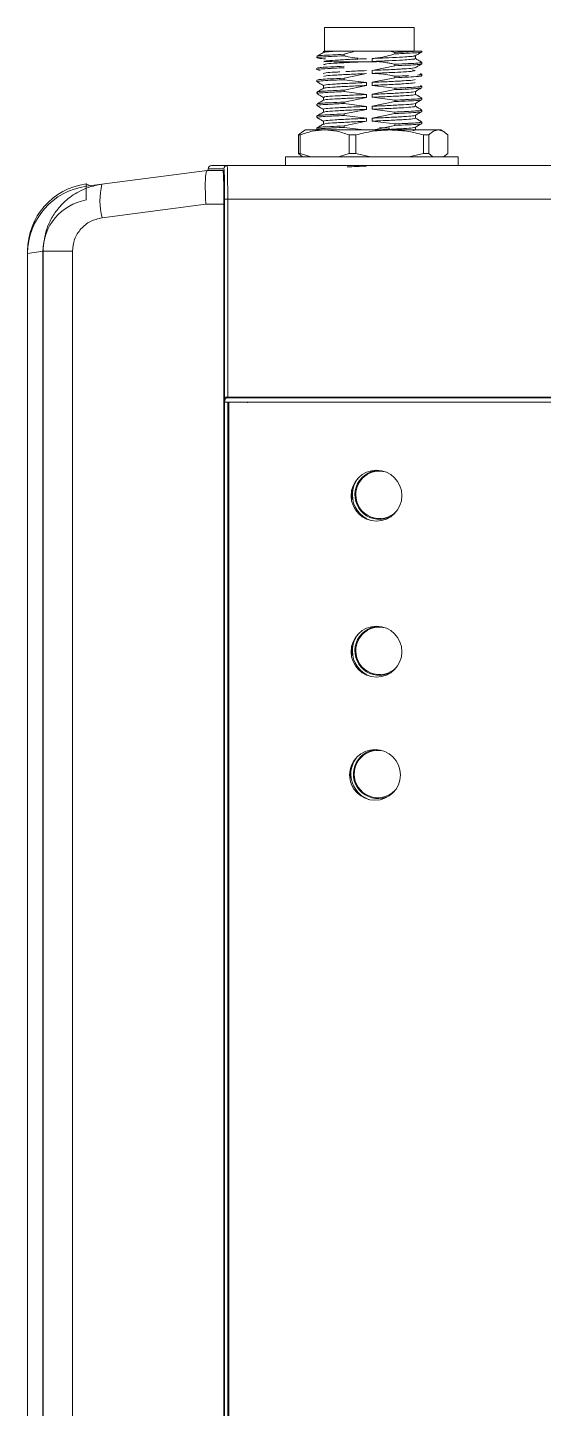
# Model space of a CAD drawing. Header units: millimetres. Extents: x 15 to 1184, y 5 to 836.
# Drawn here: x 489 to 549.9, y 362.3 to 525.6 of the extents above; entities that cross this region are included whole.
import ezdxf

# ---------------------------------------------------------------- set-up
doc = ezdxf.new("R2010")
doc.units = ezdxf.units.MM

msp = doc.modelspace()

# ---------------------------------------------------------------- linework, layer by layer
at = {"color": 7, "linetype": 'Continuous', "lineweight": 15}
for p, q in [((524.08, 525.59), (524.08, 522.79)), ((529.38, 525.59), (524.08, 525.59)), ((534.68, 525.59), (529.38, 525.59)), ((534.68, 522.79), (534.68, 525.59)), ((523.94, 522.79), (523.94, 522.64)), ((531.79, 522.79), (527.75, 522.79)), ((531.79, 522.79), (532.38, 522.66)), ((532.38, 522.66), (532.38, 522.48)), ((534.88, 522.79), (535.58, 522.79)), ((535.58, 522.72), (535.58, 522.79)), ((523.18, 522.19), (523.18, 522.01)), ((523.94, 521.22), (524.17, 521.17)), ((524.98, 521.36), (524.98, 521.36)), ((526.38, 522.25), (526.38, 522.43)), ((530.21, 521.56), (529.04, 521.56)), ((529.71, 521.94), (529.71, 521.59)), ((532.38, 521.07), (529.71, 520.53)), ((532.38, 521.25), (532.38, 521.07)), ((534.82, 521.93), (534.82, 522.27)), ((535.58, 521.31), (535.58, 521.49)), ((523.18, 520.78), (523.18, 520.6)), ((523.18, 519.37), (523.18, 519.19)), ((523.38, 520.54), (523.57, 520.53)), ((523.95, 520.15), (524.01, 520.14)), ((526.38, 519.61), (529.04, 520.15)), ((526.38, 519.43), (526.38, 519.61)), ((529.04, 519.09), (526.38, 519.43)), ((529.71, 520.53), (529.71, 520.18)), ((532.38, 519.66), (529.71, 519.12)), ((532.38, 519.83), (532.38, 519.66)), ((534.81, 520.52), (534.39, 520.6)), ((534.8, 520.5), (534.6, 520.47)), ((535.58, 519.9), (535.58, 520.07)), ((523.18, 517.96), (523.18, 517.78)), ((523.94, 518.75), (523.94, 518.41)), ((526.38, 518.2), (529.04, 518.74)), ((526.38, 518.02), (526.38, 518.2)), ((529.04, 517.68), (526.38, 518.02)), ((529.04, 518.74), (529.04, 519.09)), ((529.04, 517.33), (529.04, 517.68)), ((529.71, 519.12), (529.71, 518.76)), ((529.71, 518.76), (532.38, 518.42)), ((532.38, 518.25), (529.71, 517.71)), ((529.71, 517.71), (529.71, 517.35)), ((532.38, 518.42), (532.38, 518.25)), ((534.82, 517.69), (534.82, 518.04)), ((535.58, 518.49), (535.58, 518.66)), ((523.18, 516.55), (523.18, 516.37)), ((523.94, 517.34), (523.94, 517)), ((526.38, 516.79), (529.04, 517.33)), ((526.38, 516.61), (526.38, 516.79)), ((529.04, 516.27), (526.38, 516.61)), ((529.04, 515.92), (529.04, 516.27)), ((529.71, 517.35), (532.38, 517.01)), ((532.38, 516.84), (529.71, 516.29)), ((529.71, 516.29), (529.71, 515.94)), ((532.38, 517.01), (532.38, 516.84)), ((534.82, 516.28), (534.82, 516.63)), ((535.58, 517.08), (535.58, 517.25)), ((523.18, 515.14), (523.18, 514.96)), ((523.94, 515.93), (523.94, 515.59)), ((523.94, 514.52), (523.94, 514.17)), ((526.38, 515.38), (529.04, 515.92)), ((526.38, 515.2), (526.38, 515.38)), ((529.04, 514.86), (526.38, 515.2)), ((526.38, 513.96), (529.04, 514.51)), ((529.04, 514.51), (529.04, 514.86)), ((529.71, 515.94), (532.38, 515.6)), ((532.38, 515.43), (529.71, 514.88)), ((529.71, 514.88), (529.71, 514.53)), ((529.71, 514.53), (532.38, 514.19)), ((532.38, 515.6), (532.38, 515.43)), ((534.82, 514.87), (534.82, 515.22)), ((535.58, 515.66), (535.58, 515.84)), ((535.58, 514.25), (535.58, 514.43)), ((521.51, 513.3), (521, 512.89)), ((521, 512.89), (521.21, 512.89)), ((521, 512.89), (521, 510.69)), ((521.21, 510.69), (521.21, 512.89)), ((521.82, 513.49), (521.51, 513.3)), ((521.82, 513.49), (524.09, 513.49)), ((523.18, 513.72), (523.18, 513.55)), ((523.19, 513.53), (523.21, 513.52)), ((524.09, 513.49), (531.79, 513.49)), ((526.38, 513.79), (526.38, 513.96)), ((528.72, 513.49), (526.38, 513.79)), ((527.79, 512.89), (526.97, 512.89)), ((526.97, 512.89), (526.97, 510.69)), ((527.79, 510.69), (527.79, 512.89)), ((532.38, 514.01), (529.71, 513.47)), ((531.79, 513.49), (537.52, 513.49)), ((532.38, 514.19), (532.38, 514.01)), ((534.78, 513.46), (534.52, 513.39)), ((534.82, 513.46), (534.82, 513.8)), ((535.78, 512.89), (535.78, 510.69)), ((535.78, 512.89), (536.4, 512.89)), ((536.4, 510.69), (536.4, 512.89)), ((537.52, 513.49), (537.82, 513.49)), ((538.13, 513.3), (537.82, 513.49)), ((538.64, 512.89), (538.64, 510.69)), ((519.47, 510.29), (519.47, 509.29)), ((519.47, 510.29), (539.87, 510.29)), ((521, 510.69), (521.48, 510.29)), ((521.21, 510.69), (521, 510.69)), ((522.46, 510.29), (521.21, 510.69)), ((526.97, 510.69), (525.72, 510.29)), ((527.79, 510.69), (526.97, 510.69)), ((529.53, 510.29), (527.79, 510.69)), ((535.78, 510.69), (534.05, 510.29)), ((536.4, 510.69), (535.78, 510.69)), ((536.88, 510.29), (536.4, 510.69)), ((538.64, 510.69), (538.15, 510.29)), ((539.87, 509.29), (539.87, 510.29)), ((510.21, 508.7), (497.76, 507.06)), ((510.21, 508.7), (510.21, 508.7)), ((510.21, 508.7), (512.08, 508.7)), ((510.31, 508.7), (510.31, 508.89)), ((510.31, 508.89), (512.18, 508.89)), ((510.71, 509.29), (512.58, 509.29)), ((529.71, 509.24), (530.87, 509.29)), ((495.89, 505.2), (495.89, 507.11)), ((497.76, 507.06), (495.94, 506.82)), ((496.39, 506.88), (495.97, 507.07)), ((510.05, 504.7), (497.78, 503.09)), ((510.05, 504.7), (512.18, 504.7)), ((512.18, 481.36), (512.18, 505.08)), ((512.18, 205.7), (512.18, 504.7)), ((512.27, 505.29), (512.27, 481.89)), ((512.63, 505.29), (512.27, 505.29)), ((512.63, 505.29), (633.33, 505.29)), ((512.63, 505.29), (512.63, 481.89)), ((488.98, 499.19), (488.98, 498.89)), ((488.98, 498.89), (490.8, 499.13)), ((488.98, 498.89), (488.98, 211.51)), ((490.78, 499.1), (490.78, 211.3)), ((494.27, 499.13), (490.8, 499.13)), ((490.8, 499.13), (490.8, 211.27)), ((494.27, 499.13), (494.27, 211.27)), ((512.26, 481.89), (512.26, 481.41)), ((512.27, 481.89), (512.26, 481.89)), ((512.27, 481.89), (512.63, 481.89)), ((512.44, 481.79), (512.44, 481.89)), ((633.51, 481.79), (512.44, 481.79)), ((512.63, 481.89), (633.33, 481.89)), ((512.18, 481.36), (512.2, 481.35)), ((512.2, 481.35), (512.2, 229.05)), ((512.66, 229.08), (512.66, 481.32)), ((512.78, 481.2), (512.78, 229.2)), ((514.98, 481.29), (514.98, 481.2)), ((527.33, 469.83), (527.33, 470.83)), ((527.41, 470.83), (527.33, 470.83)), ((527.33, 469.83), (527.41, 469.83)), ((527.33, 451.38), (527.33, 452.38)), ((527.41, 452.38), (527.33, 452.38)), ((527.33, 451.38), (527.41, 451.38)), ((527.15, 436.81), (527.15, 437.81)), ((527.23, 437.81), (527.15, 437.81)), ((527.15, 436.81), (527.23, 436.81))]:
    msp.add_line(p, q, dxfattribs=at)
at = {"color": 8, "linetype": 'Continuous', "lineweight": 15}
msp.add_line((512.26, 481.29), (512.26, 229.05), dxfattribs=at)
at = {"color": 7, "linetype": 'Continuous', "lineweight": 15}
for centre in [(530.22, 470.23), (530.22, 451.78), (530.04, 437.21)]:
    msp.add_circle(centre, 3, dxfattribs=at)
for centre, radius, start, end in [((510.71, 508.89), 0.4, 90, 180), ((512.58, 508.89), 0.4, 90.0098, 180.0098), ((505.83, 505.12), 8.3, 166.4807, 194.1203), ((496.98, 499.1), 6.2, 100.079, 180), ((530.57, 470.33), 3.2, 141.7195, 180), ((530.57, 470.33), 2.9, 93.1021, 298.1367), ((530.57, 470.33), 2.8, 75.3457, 180), ((530.57, 470.33), 3.2, 180, 249.5193), ((530.57, 470.33), 2.8, 180, 315.8931), ((530.57, 451.88), 2.9, 93.1021, 298.1367), ((530.57, 451.88), 2.8, 75.3457, 180), ((530.57, 451.88), 3.2, 141.7195, 180), ((530.57, 451.88), 3.2, 180, 249.5193), ((530.57, 451.88), 2.8, 180, 315.8931), ((530.39, 437.31), 3.2, 141.7244, 180), ((530.39, 437.31), 2.9, 93.1071, 298.1416), ((530.39, 437.31), 2.8, 75.3507, 180), ((530.39, 437.31), 3.2, 180, 249.5243), ((530.39, 437.31), 2.8, 180, 315.8979)]:
    msp.add_arc(centre, radius, start, end, dxfattribs=at)
for centre, major_axis, ratio, start_param, end_param in [((496.99, 499.17), (6.03, -5.29), 0.997579, 2.426789, 3.86034), ((496.98, 498.89), (-7.93, -1.04), 0.999651, 4.712389, 6.152331), ((498.63, 497.74), (19.65, -11.78), 0.304707, 1.884784, 1.888726)]:
    msp.add_ellipse(centre, major_axis=major_axis, ratio=ratio, start_param=start_param, end_param=end_param, dxfattribs=at)
for points, knots in [([(523.96, 522.65), (523.84, 522.58), (523.58, 522.43), (523.33, 522.28), (523.2, 522.21)], [0, 0, 0, 0, 0.499949, 1, 1, 1, 1]), ([(524, 522.79), (524.01, 522.79), (524.04, 522.79), (524.62, 522.79), (525.12, 522.79), (525.24, 522.79)], [0, 0, 0, 0, 0.369888, 0.847383, 1, 1, 1, 1]), ([(525.24, 522.79), (525, 522.77), (524.52, 522.74), (524.08, 522.7), (524.04, 522.67), (524.02, 522.65)], [0, 0, 0, 0, 0.358151, 0.7218015, 1, 1, 1, 1]), ([(525.24, 522.79), (525.66, 522.79), (526.37, 522.79), (527.34, 522.79), (527.75, 522.79)], [0, 0, 0, 0, 0.5870562, 1, 1, 1, 1]), ([(526.38, 522.43), (526.56, 522.49), (527.02, 522.62), (527.47, 522.73), (527.75, 522.79)], [0, 0, 0, 0, 0.409923, 1, 1, 1, 1]), ([(531.79, 522.79), (532.41, 522.79), (533.66, 522.79), (534.47, 522.79), (534.88, 522.79)], [0, 0, 0, 0, 0.490968, 1, 1, 1, 1]), ([(534.88, 522.79), (534.5, 522.76), (533.85, 522.72), (532.82, 522.68), (532.38, 522.66)], [0, 0, 0, 0, 0.574452, 1, 1, 1, 1]), ([(535.55, 522.72), (535.56, 522.72), (535.67, 522.69), (535.24, 522.64), (534.24, 522.57), (533.02, 522.51), (532.38, 522.48)], [0, 0, 0, 0, 0.02789, 0.331667, 0.648589, 1, 1, 1, 1]), ([(534.8, 522.26), (534.93, 522.34), (535.18, 522.48), (535.44, 522.63), (535.57, 522.71)], [0, 0, 0, 0, 0.499935, 1, 1, 1, 1]), ([(524.21, 521.88), (523.89, 521.91), (523.23, 521.96), (523.09, 522.04), (523.63, 522.11), (524.76, 522.18), (525.86, 522.23), (526.38, 522.25)], [0, 0, 0, 0, 0.20431, 0.408606, 0.612949, 0.817267, 1, 1, 1, 1]), ([(526.38, 521.02), (525.81, 520.99), (524.69, 520.94), (523.82, 520.89), (523.37, 520.84), (523.17, 520.81), (523.2, 520.79), (523.21, 520.78)], [0, 0, 0, 0, 0.313575, 0.61463, 0.727722, 0.926267, 1, 1, 1, 1]), ([(523.23, 522.21), (523.23, 522.21), (523.18, 522.24), (523.75, 522.3), (524.84, 522.36), (525.9, 522.41), (526.38, 522.43)], [0, 0, 0, 0, 0.039476, 0.381115, 0.7227, 1, 1, 1, 1]), ([(523.98, 521.58), (524.04, 521.6), (524.15, 521.66), (525.27, 521.73), (526.95, 521.83), (528.35, 521.89), (529.04, 521.91)], [0, 0, 0, 0, 0.231253, 0.481931, 0.742849, 1, 1, 1, 1]), ([(526.14, 521.43), (526.43, 521.44), (526.98, 521.47), (527.85, 521.51), (528.45, 521.54), (528.75, 521.55), (528.9, 521.56), (528.97, 521.56), (529.01, 521.56), (529.03, 521.56), (529.04, 521.56), (529.04, 521.56), (529.04, 521.56), (529.04, 521.56), (529.04, 521.56), (529.04, 521.56), (529.04, 521.56), (529.03, 521.56), (528.99, 521.56), (528.81, 521.56), (528.12, 521.56), (527.08, 521.56), (525.86, 521.56), (524.86, 521.56), (524.08, 521.57), (524.03, 521.56), (524, 521.56)], [0, 0, 0, 0, 0.0973084, 0.1905579, 0.2364277, 0.2590784, 0.2703218, 0.2759217, 0.278716, 0.2801118, 0.2808093, 0.281158, 0.2813323, 0.2813348, 0.2813428, 0.2813755, 0.2815076, 0.2820387, 0.2841694, 0.2927237, 0.3272839, 0.4688613, 0.5765168, 0.7051788, 0.8532616, 1, 1, 1, 1]), ([(526.73, 521.46), (526.33, 521.44), (525.33, 521.39), (524.26, 521.32), (524.11, 521.26), (524.04, 521.24)], [0, 0, 0, 0, 0.279079, 0.679173, 1, 1, 1, 1]), ([(528.04, 521.96), (528.01, 521.97), (527.61, 522.01), (527.05, 522.1), (526.54, 522.22), (526.38, 522.25)], [0, 0, 0, 0, 0.059558, 0.707779, 1, 1, 1, 1]), ([(532.38, 522.48), (532.22, 522.43), (531.75, 522.29), (530.87, 522.07), (530.13, 521.99), (529.71, 521.94)], [0, 0, 0, 0, 0.181003, 0.5432062, 1, 1, 1, 1]), ([(534.74, 522.26), (534.75, 522.25), (534.75, 522.22), (534.27, 522.17), (533.28, 522.11), (531.71, 522.02), (530.38, 521.97), (529.71, 521.94)], [0, 0, 0, 0, 0.072956, 0.279148, 0.481811, 0.743097, 1, 1, 1, 1]), ([(534.75, 521.93), (534.76, 521.91), (534.78, 521.88), (534.28, 521.82), (533.28, 521.75), (531.71, 521.67), (530.38, 521.61), (529.71, 521.59)], [0, 0, 0, 0, 0.117914, 0.314106, 0.50694, 0.755555, 1, 1, 1, 1]), ([(529.71, 521.59), (530.1, 521.57), (530.68, 521.56), (531.41, 521.45), (531.92, 521.36), (532.22, 521.28), (532.38, 521.25)], [0, 0, 0, 0, 0.4310613, 0.6462924, 0.8230184, 1, 1, 1, 1]), ([(532.38, 521.25), (532.96, 521.27), (534.12, 521.33), (535.18, 521.39), (535.66, 521.45), (535.55, 521.48), (535.53, 521.49)], [0, 0, 0, 0, 0.316892, 0.633786, 0.950601, 1, 1, 1, 1]), ([(532.38, 521.07), (532.94, 521.1), (534.05, 521.15), (535.12, 521.21), (535.64, 521.27), (535.53, 521.3), (535.52, 521.31)], [0, 0, 0, 0, 0.3036577, 0.6073174, 0.9240603, 1, 1, 1, 1]), ([(534.8, 520.85), (534.92, 520.92), (535.18, 521.07), (535.43, 521.22), (535.56, 521.29)], [0, 0, 0, 0, 0.499927, 1, 1, 1, 1]), ([(535.56, 521.5), (535.43, 521.58), (535.18, 521.72), (534.94, 521.87), (534.82, 521.94)], [0, 0, 0, 0, 0.513698, 1, 1, 1, 1]), ([(526.38, 520.84), (525.98, 520.83), (525.47, 520.8), (524.97, 520.78), (524.37, 520.74), (523.6, 520.7), (523.16, 520.64), (523.21, 520.61), (523.21, 520.6)], [0, 0, 0, 0, 0.21311, 0.277845, 0.314567, 0.61562, 0.926267, 1, 1, 1, 1]), ([(526.38, 519.61), (525.81, 519.58), (524.69, 519.53), (523.82, 519.48), (523.37, 519.43), (523.17, 519.4), (523.2, 519.38), (523.21, 519.37)], [0, 0, 0, 0, 0.313575, 0.61463, 0.727722, 0.926267, 1, 1, 1, 1]), ([(526.38, 519.43), (525.98, 519.41), (525.47, 519.39), (524.97, 519.37), (524.37, 519.33), (523.6, 519.29), (523.16, 519.23), (523.21, 519.2), (523.21, 519.19)], [0, 0, 0, 0, 0.2131102, 0.2778451, 0.3145666, 0.6156196, 0.926267, 1, 1, 1, 1]), ([(525.87, 520.35), (525.69, 520.34), (524.94, 520.3), (524.16, 520.25), (524.03, 520.19), (523.97, 520.16)], [0, 0, 0, 0, 0.14376, 0.582633, 1, 1, 1, 1]), ([(529.04, 520.15), (528.35, 520.12), (526.95, 520.06), (525.27, 519.97), (524.14, 519.9), (524.03, 519.84), (523.98, 519.81)], [0, 0, 0, 0, 0.2558, 0.515346, 0.764707, 1, 1, 1, 1]), ([(529.04, 520.5), (528.33, 520.47), (527.42, 520.44), (526.73, 520.4), (526.58, 520.39)], [0, 0, 0, 0, 0.788049, 1, 1, 1, 1]), ([(529.71, 520.53), (530.41, 520.56), (531.81, 520.61), (533.48, 520.71), (534.55, 520.78), (534.66, 520.83), (534.71, 520.85)], [0, 0, 0, 0, 0.270323, 0.544606, 0.808124, 1, 1, 1, 1]), ([(532, 520.28), (531.63, 520.26), (530.9, 520.22), (530.11, 520.19), (529.71, 520.18)], [0, 0, 0, 0, 0.506736, 1, 1, 1, 1]), ([(532.38, 519.83), (532.19, 519.88), (531.66, 520), (530.77, 520.14), (530.07, 520.16), (529.71, 520.18)], [0, 0, 0, 0, 0.215214, 0.605692, 1, 1, 1, 1]), ([(534.81, 519.46), (534.76, 519.43), (534.64, 519.37), (533.49, 519.3), (531.8, 519.2), (530.41, 519.15), (529.71, 519.12)], [0, 0, 0, 0, 0.25283, 0.496472, 0.750067, 1, 1, 1, 1]), ([(532, 520.28), (532.5, 520.3), (533.56, 520.36), (534.61, 520.43), (534.72, 520.49), (534.77, 520.51)], [0, 0, 0, 0, 0.318358, 0.673602, 1, 1, 1, 1]), ([(533.99, 519.91), (533.94, 519.91), (533.79, 519.9), (533.29, 519.88), (532.78, 519.85), (532.38, 519.83)], [0, 0, 0, 0, 0.116737, 0.322528, 1, 1, 1, 1]), ([(535.54, 519.9), (535.55, 519.89), (535.59, 519.87), (535.39, 519.84), (534.94, 519.79), (534.07, 519.74), (532.95, 519.68), (532.38, 519.66)], [0, 0, 0, 0, 0.073733, 0.272278, 0.38537, 0.686425, 1, 1, 1, 1]), ([(535.38, 520.13), (535.43, 520.13), (535.58, 520.1), (535.63, 520.05), (535.28, 520.01), (535.07, 519.98)], [0, 0, 0, 0, 0.17333, 0.504019, 1, 1, 1, 1]), ([(523.19, 519.18), (523.32, 519.1), (523.58, 518.95), (523.83, 518.81), (523.96, 518.73)], [0, 0, 0, 0, 0.500154, 1, 1, 1, 1]), ([(523.96, 518.42), (523.83, 518.34), (523.58, 518.2), (523.32, 518.05), (523.19, 517.97)], [0, 0, 0, 0, 0.499794, 1, 1, 1, 1]), ([(526.38, 518.2), (525.81, 518.17), (524.69, 518.12), (523.82, 518.07), (523.37, 518.02), (523.18, 517.99), (523.2, 517.97), (523.2, 517.97)], [0, 0, 0, 0, 0.33487, 0.65637, 0.777143, 0.989171, 1, 1, 1, 1]), ([(523.19, 517.77), (523.32, 517.69), (523.58, 517.54), (523.83, 517.4), (523.96, 517.32)], [0, 0, 0, 0, 0.500154, 1, 1, 1, 1]), ([(526.38, 518.02), (525.98, 518), (525.47, 517.98), (524.97, 517.95), (524.37, 517.92), (523.6, 517.88), (523.16, 517.82), (523.21, 517.79), (523.21, 517.78)], [0, 0, 0, 0, 0.21311, 0.277845, 0.314567, 0.61562, 0.926267, 1, 1, 1, 1]), ([(529.04, 519.09), (528.35, 519.06), (526.95, 519.01), (525.27, 518.91), (524.14, 518.84), (524.03, 518.78), (523.98, 518.75)], [0, 0, 0, 0, 0.255416, 0.514573, 0.763559, 1, 1, 1, 1]), ([(529.04, 517.68), (528.35, 517.65), (526.95, 517.59), (525.27, 517.5), (524.14, 517.43), (524.03, 517.37), (523.98, 517.34)], [0, 0, 0, 0, 0.255416, 0.514573, 0.763559, 1, 1, 1, 1]), ([(529.04, 518.74), (528.35, 518.71), (526.95, 518.65), (525.28, 518.56), (524.2, 518.49), (524.09, 518.44), (524.05, 518.42)], [0, 0, 0, 0, 0.270275, 0.54451, 0.807982, 1, 1, 1, 1]), ([(534.81, 519.11), (534.76, 519.08), (534.64, 519.02), (533.49, 518.94), (531.8, 518.85), (530.41, 518.79), (529.71, 518.76)], [0, 0, 0, 0, 0.25283, 0.496472, 0.750067, 1, 1, 1, 1]), ([(534.71, 518.03), (534.66, 518.01), (534.55, 517.95), (533.48, 517.89), (531.81, 517.79), (530.41, 517.73), (529.71, 517.71)], [0, 0, 0, 0, 0.192018, 0.45549, 0.729725, 1, 1, 1, 1]), ([(534.78, 517.69), (534.73, 517.67), (534.62, 517.61), (533.49, 517.53), (531.8, 517.44), (530.41, 517.38), (529.71, 517.35)], [0, 0, 0, 0, 0.236441, 0.485427, 0.744584, 1, 1, 1, 1]), ([(535.38, 518.72), (535.43, 518.71), (535.58, 518.69), (535.61, 518.64), (535.18, 518.57), (534.39, 518.52), (533.79, 518.49), (533.29, 518.46), (532.78, 518.44), (532.38, 518.42)], [0, 0, 0, 0, 0.087413, 0.254183, 0.504312, 0.746715, 0.776283, 0.828407, 1, 1, 1, 1]), ([(535.56, 518.47), (535.56, 518.47), (535.58, 518.45), (535.39, 518.43), (534.94, 518.38), (534.07, 518.33), (532.95, 518.27), (532.38, 518.25)], [0, 0, 0, 0, 0.010829, 0.222857, 0.34363, 0.66513, 1, 1, 1, 1]), ([(534.8, 518.03), (534.92, 518.1), (535.18, 518.25), (535.44, 518.4), (535.57, 518.47)], [0, 0, 0, 0, 0.499794, 1, 1, 1, 1]), ([(535.57, 517.27), (535.44, 517.34), (535.18, 517.49), (534.93, 517.64), (534.8, 517.71)], [0, 0, 0, 0, 0.500154, 1, 1, 1, 1]), ([(523.96, 517.01), (523.83, 516.93), (523.58, 516.78), (523.32, 516.64), (523.19, 516.56)], [0, 0, 0, 0, 0.499794, 1, 1, 1, 1]), ([(526.38, 516.79), (525.81, 516.76), (524.69, 516.71), (523.82, 516.66), (523.37, 516.61), (523.18, 516.58), (523.2, 516.56), (523.2, 516.56)], [0, 0, 0, 0, 0.3348704, 0.6563704, 0.7771429, 0.9891712, 1, 1, 1, 1]), ([(523.19, 516.35), (523.32, 516.28), (523.58, 516.13), (523.83, 515.98), (523.96, 515.91)], [0, 0, 0, 0, 0.500154, 1, 1, 1, 1]), ([(526.38, 516.61), (525.98, 516.59), (525.47, 516.57), (524.97, 516.54), (524.37, 516.51), (523.6, 516.46), (523.16, 516.41), (523.21, 516.38), (523.21, 516.37)], [0, 0, 0, 0, 0.2131102, 0.2778451, 0.3145666, 0.6156196, 0.926267, 1, 1, 1, 1]), ([(529.04, 516.27), (528.35, 516.24), (526.95, 516.18), (525.27, 516.09), (524.14, 516.02), (524.03, 515.96), (523.98, 515.93)], [0, 0, 0, 0, 0.255416, 0.514573, 0.763559, 1, 1, 1, 1]), ([(529.04, 517.33), (528.35, 517.3), (526.95, 517.24), (525.28, 517.15), (524.2, 517.08), (524.09, 517.03), (524.05, 517.01)], [0, 0, 0, 0, 0.270275, 0.54451, 0.807982, 1, 1, 1, 1]), ([(534.71, 516.62), (534.66, 516.59), (534.55, 516.54), (533.48, 516.47), (531.81, 516.38), (530.41, 516.32), (529.71, 516.29)], [0, 0, 0, 0, 0.192018, 0.45549, 0.729725, 1, 1, 1, 1]), ([(534.78, 516.28), (534.73, 516.25), (534.62, 516.2), (533.49, 516.12), (531.8, 516.03), (530.41, 515.97), (529.71, 515.94)], [0, 0, 0, 0, 0.236441, 0.485427, 0.744584, 1, 1, 1, 1]), ([(535.54, 517.25), (535.55, 517.25), (535.6, 517.21), (535.16, 517.16), (534.39, 517.11), (533.79, 517.08), (533.29, 517.05), (532.78, 517.03), (532.38, 517.01)], [0, 0, 0, 0, 0.073733, 0.38438, 0.685433, 0.722155, 0.78689, 1, 1, 1, 1]), ([(535.56, 517.06), (535.56, 517.06), (535.58, 517.04), (535.39, 517.01), (534.94, 516.97), (534.07, 516.91), (532.95, 516.86), (532.38, 516.84)], [0, 0, 0, 0, 0.0108288, 0.2228571, 0.3436296, 0.6651296, 1, 1, 1, 1]), ([(534.8, 516.61), (534.92, 516.69), (535.18, 516.84), (535.44, 516.99), (535.57, 517.06)], [0, 0, 0, 0, 0.499794, 1, 1, 1, 1]), ([(535.57, 515.86), (535.44, 515.93), (535.18, 516.08), (534.93, 516.23), (534.8, 516.3)], [0, 0, 0, 0, 0.500154, 1, 1, 1, 1]), ([(523.96, 515.6), (523.83, 515.52), (523.58, 515.37), (523.32, 515.23), (523.19, 515.15)], [0, 0, 0, 0, 0.499794, 1, 1, 1, 1]), ([(526.38, 515.38), (525.81, 515.35), (524.69, 515.3), (523.82, 515.24), (523.37, 515.2), (523.18, 515.17), (523.2, 515.15), (523.2, 515.15)], [0, 0, 0, 0, 0.33487, 0.65637, 0.777143, 0.989171, 1, 1, 1, 1]), ([(523.19, 514.94), (523.32, 514.87), (523.58, 514.72), (523.83, 514.57), (523.96, 514.5)], [0, 0, 0, 0, 0.500154, 1, 1, 1, 1]), ([(526.38, 515.2), (525.98, 515.18), (525.47, 515.16), (524.97, 515.13), (524.37, 515.1), (523.6, 515.05), (523.16, 515), (523.21, 514.97), (523.21, 514.96)], [0, 0, 0, 0, 0.21311, 0.277845, 0.314567, 0.61562, 0.926267, 1, 1, 1, 1]), ([(529.04, 514.86), (528.35, 514.83), (526.95, 514.77), (525.27, 514.68), (524.14, 514.6), (524.03, 514.55), (523.98, 514.52)], [0, 0, 0, 0, 0.255416, 0.514573, 0.763559, 1, 1, 1, 1]), ([(529.04, 515.92), (528.35, 515.89), (526.95, 515.83), (525.28, 515.74), (524.2, 515.67), (524.09, 515.62), (524.05, 515.6)], [0, 0, 0, 0, 0.2702754, 0.5445098, 0.8079818, 1, 1, 1, 1]), ([(529.04, 514.51), (528.35, 514.48), (526.95, 514.42), (525.28, 514.33), (524.2, 514.26), (524.09, 514.21), (524.05, 514.18)], [0, 0, 0, 0, 0.270275, 0.54451, 0.807982, 1, 1, 1, 1]), ([(534.71, 515.2), (534.66, 515.18), (534.55, 515.13), (533.48, 515.06), (531.81, 514.97), (530.41, 514.91), (529.71, 514.88)], [0, 0, 0, 0, 0.1920182, 0.4554902, 0.7297246, 1, 1, 1, 1]), ([(534.78, 514.87), (534.73, 514.84), (534.62, 514.79), (533.49, 514.71), (531.8, 514.62), (530.41, 514.56), (529.71, 514.53)], [0, 0, 0, 0, 0.236441, 0.485427, 0.744584, 1, 1, 1, 1]), ([(535.54, 515.84), (535.55, 515.83), (535.6, 515.8), (535.16, 515.75), (534.39, 515.7), (533.79, 515.67), (533.29, 515.64), (532.78, 515.62), (532.38, 515.6)], [0, 0, 0, 0, 0.073733, 0.38438, 0.685433, 0.722155, 0.78689, 1, 1, 1, 1]), ([(535.56, 515.65), (535.56, 515.65), (535.58, 515.63), (535.39, 515.6), (534.94, 515.56), (534.07, 515.5), (532.95, 515.45), (532.38, 515.43)], [0, 0, 0, 0, 0.010829, 0.222857, 0.34363, 0.66513, 1, 1, 1, 1]), ([(535.54, 514.43), (535.55, 514.42), (535.6, 514.39), (535.16, 514.34), (534.39, 514.29), (533.79, 514.26), (533.29, 514.23), (532.78, 514.21), (532.38, 514.19)], [0, 0, 0, 0, 0.073733, 0.38438, 0.685433, 0.722155, 0.78689, 1, 1, 1, 1]), ([(534.8, 515.2), (534.92, 515.28), (535.18, 515.43), (535.44, 515.57), (535.57, 515.65)], [0, 0, 0, 0, 0.499794, 1, 1, 1, 1]), ([(535.57, 514.45), (535.44, 514.52), (535.18, 514.67), (534.93, 514.82), (534.8, 514.89)], [0, 0, 0, 0, 0.500154, 1, 1, 1, 1]), ([(521.21, 512.89), (521.68, 513.06), (522.62, 513.4), (523.6, 513.46), (524.09, 513.49)], [0, 0, 0, 0, 0.495796, 1, 1, 1, 1]), ([(523.96, 514.19), (523.83, 514.11), (523.58, 513.96), (523.32, 513.81), (523.19, 513.74)], [0, 0, 0, 0, 0.499794, 1, 1, 1, 1]), ([(526.38, 513.96), (525.81, 513.94), (524.69, 513.89), (523.82, 513.83), (523.37, 513.79), (523.18, 513.76), (523.2, 513.74), (523.2, 513.74)], [0, 0, 0, 0, 0.3348704, 0.6563704, 0.7771429, 0.9891712, 1, 1, 1, 1]), ([(526.38, 513.79), (525.98, 513.77), (525.47, 513.75), (524.97, 513.72), (524.37, 513.69), (523.6, 513.64), (523.16, 513.59), (523.21, 513.55), (523.21, 513.55)], [0, 0, 0, 0, 0.21311, 0.277845, 0.314567, 0.61562, 0.926267, 1, 1, 1, 1]), ([(524.09, 513.49), (524.57, 513.46), (525.54, 513.4), (526.49, 513.06), (526.97, 512.89)], [0, 0, 0, 0, 0.495074, 1, 1, 1, 1]), ([(527.79, 512.89), (528.44, 513.06), (529.75, 513.4), (531.11, 513.46), (531.79, 513.49)], [0, 0, 0, 0, 0.495796, 1, 1, 1, 1]), ([(534.71, 513.79), (534.66, 513.77), (534.55, 513.72), (533.48, 513.65), (531.92, 513.56), (530.66, 513.51), (530.1, 513.49)], [0, 0, 0, 0, 0.2023658, 0.480036, 0.7690484, 1, 1, 1, 1]), ([(530.58, 513.76), (530.87, 513.75), (531.32, 513.73), (531.67, 513.71), (531.8, 513.71)], [0, 0, 0, 0, 0.638765, 1, 1, 1, 1]), ([(531.79, 513.49), (532.46, 513.46), (533.81, 513.4), (535.12, 513.06), (535.78, 512.89)], [0, 0, 0, 0, 0.495074, 1, 1, 1, 1]), ([(535.56, 514.24), (535.56, 514.24), (535.58, 514.22), (535.39, 514.19), (534.94, 514.15), (534.07, 514.09), (532.95, 514.04), (532.38, 514.01)], [0, 0, 0, 0, 0.0108288, 0.2228571, 0.3436296, 0.6651296, 1, 1, 1, 1]), ([(534.8, 513.79), (534.92, 513.87), (535.18, 514.02), (535.44, 514.16), (535.57, 514.24)], [0, 0, 0, 0, 0.499794, 1, 1, 1, 1]), ([(536.4, 512.89), (536.58, 513.06), (536.95, 513.4), (537.33, 513.46), (537.52, 513.49)], [0, 0, 0, 0, 0.495796, 1, 1, 1, 1]), ([(537.52, 513.49), (537.7, 513.46), (538.08, 513.4), (538.45, 513.06), (538.64, 512.89)], [0, 0, 0, 0, 0.495074, 1, 1, 1, 1]), ([(510.21, 508.7), (510.16, 508.64), (510.08, 508.55), (510.02, 508.04), (509.98, 507.42), (509.98, 506.6), (510, 505.62), (510.03, 505.02), (510.05, 504.7)], [0, 0, 0, 0, 0.2418206, 0.3688403, 0.4995903, 0.7093362, 0.844655, 1, 1, 1, 1]), ([(512.18, 505.08), (512.18, 505.21), (512.18, 505.47), (512.18, 505.84), (512.17, 506.14), (512.17, 506.45), (512.17, 506.77), (512.16, 507.14), (512.15, 507.46), (512.14, 507.74), (512.14, 507.98), (512.13, 508.15), (512.12, 508.3), (512.11, 508.43), (512.1, 508.55), (512.1, 508.63), (512.09, 508.67), (512.08, 508.69), (512.08, 508.7), (512.08, 508.7)], [0, 0, 0, 0, 0.065927, 0.131017, 0.194963, 0.22673, 0.301758, 0.377302, 0.45337, 0.519583, 0.584948, 0.649156, 0.68105, 0.747793, 0.813681, 0.878404, 0.910555, 0.955183, 1, 1, 1, 1]), ([(512.18, 508.89), (512.19, 508.84), (512.21, 508.73), (512.24, 507.9), (512.27, 506.71), (512.27, 505.76), (512.27, 505.29)], [0, 0, 0, 0, 0.250589, 0.500273, 0.750034, 1, 1, 1, 1]), ([(512.58, 509.29), (512.58, 509.23), (512.6, 509.11), (512.61, 508.33), (512.62, 507.51), (512.63, 506.58), (512.63, 505.8), (512.63, 505.29)], [0, 0, 0, 0, 0.250392, 0.499699, 0.630215, 0.757259, 1, 1, 1, 1]), ([(512.58, 509.29), (520.61, 509.29), (536.68, 509.29), (560.88, 509.29), (585.08, 509.29), (609.28, 509.29), (625.35, 509.29), (633.38, 509.29)], [0, 0, 0, 0, 0.200018, 0.399957, 0.60004, 0.799977, 1, 1, 1, 1]), ([(523.38, 509.25), (523.32, 509.26), (523.24, 509.28), (523.24, 509.29), (523.24, 509.29)], [0, 0, 0, 0, 0.783429, 1, 1, 1, 1]), ([(526.76, 509.11), (527.13, 509.13), (527.85, 509.17), (528.65, 509.2), (529.04, 509.21)], [0, 0, 0, 0, 0.506736, 1, 1, 1, 1]), ([(497.76, 507.06), (497.23, 506.96), (496.29, 506.78), (495.09, 506.24), (494.17, 505.68), (493.42, 505.08), (492.64, 504.28), (491.88, 503.23), (491.03, 501.49), (490.89, 500.06), (490.8, 499.13)], [0, 0, 0, 0, 0.140405, 0.250158, 0.338608, 0.422041, 0.500458, 0.630761, 0.757595, 1, 1, 1, 1]), ([(512.18, 504.7), (512.18, 504.76), (512.18, 504.89), (512.18, 505.02), (512.18, 505.08)], [0, 0, 0, 0, 0.499419, 1, 1, 1, 1]), ([(497.78, 503.09), (497.31, 502.98), (496.37, 502.76), (495.23, 501.83), (494.43, 500.58), (494.32, 499.61), (494.27, 499.13)], [0, 0, 0, 0, 0.250046, 0.500001, 0.749875, 1, 1, 1, 1]), ([(512.26, 481.41), (512.27, 481.43), (512.28, 481.49), (512.34, 481.62), (512.4, 481.72), (512.44, 481.79)], [0, 0, 0, 0, 0.2255454, 0.5012787, 1, 1, 1, 1]), ([(512.26, 481.41), (512.26, 481.38), (512.26, 481.31), (512.26, 481.3), (512.26, 481.29)], [0, 0, 0, 0, 0.478372, 1, 1, 1, 1]), ([(633.7, 481.29), (625.62, 481.29), (609.47, 481.29), (585.15, 481.29), (560.81, 481.29), (536.49, 481.29), (520.33, 481.29), (512.26, 481.29)], [0, 0, 0, 0, 0.200018, 0.399957, 0.60004, 0.799977, 1, 1, 1, 1])]:
    msp.add_open_spline(points, degree=3, knots=knots, dxfattribs=at)

doc.saveas('drawing.dxf')
